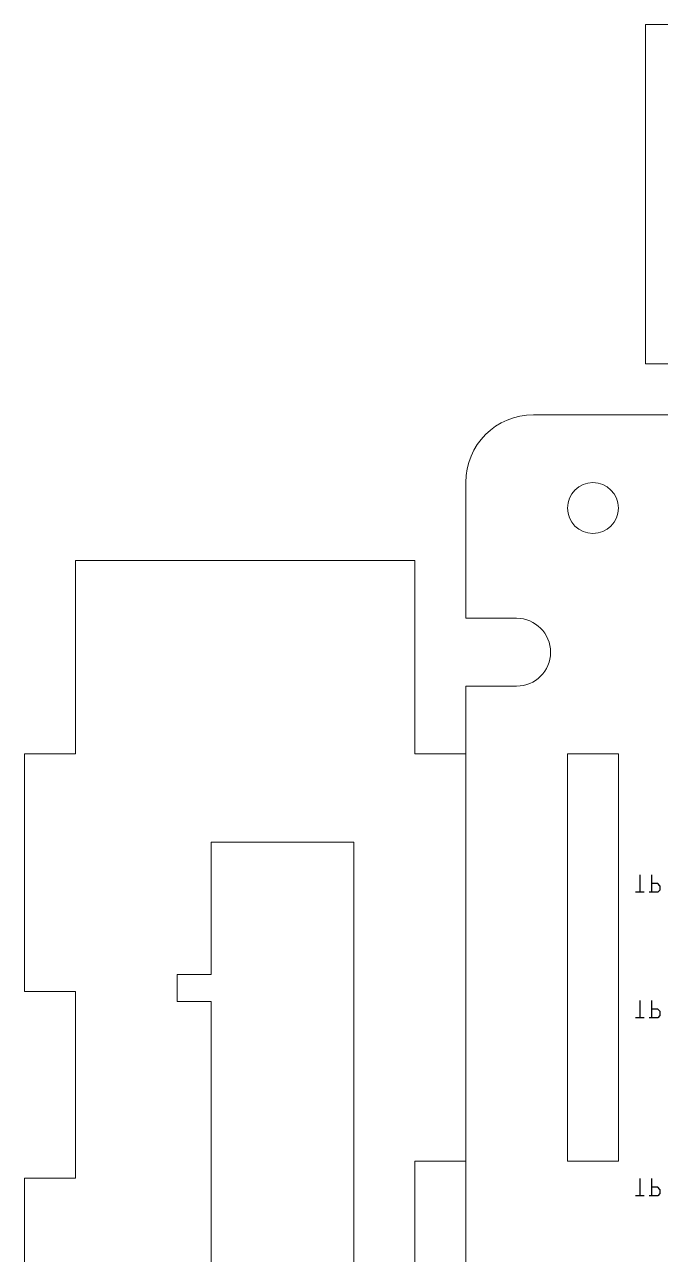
# Model space of a CAD drawing. Header units: millimetres. Extents: x -26 to 192, y -26 to 125.
# Drawn here: x -26 to 11.5, y 49.5 to 122 of the extents above; entities that cross this region are included whole.
import ezdxf

# ---------------------------------------------------------------- set-up
doc = ezdxf.new("R2010")
doc.units = ezdxf.units.MM
doc.layers.get('0').update_dxf_attribs({"linetype": 'CONTINUOUS', "lineweight": 0})
doc.layers.add('power_silk', color=7, linetype='CONTINUOUS')

msp = doc.modelspace()

# ---------------------------------------------------------------- linework, layer by layer
at = {"color": 5}
for p, q in [((22, 122), (10.6, 122)), ((10.6, 102), (10.6, 122)), ((22, 102), (10.6, 102)), ((79, 99), (4, 99)), ((0, 95), (0, 87)), ((-23, 79), (-23, 90.4)), ((-23, 90.4), (-3, 90.4)), ((-3, 79), (-3, 90.4)), ((0, 87), (3, 87)), ((5, 85), (5, 85)), ((3, 83), (0, 83)), ((0, 83), (0, 16)), ((-23, 79), (-26, 79)), ((-26, 65), (-26, 79)), ((0, 79), (-3, 79)), ((6, 79), (9, 79)), ((6, 55), (6, 79)), ((9, 79), (9, 55)), ((-6.6, 73.8), (-15, 73.8)), ((-15, 73.8), (-15, 66)), ((-6.6, 22), (-6.6, 73.8)), ((-15, 66), (-17, 66)), ((-17, 66), (-17, 64.4)), ((-26, 65), (-23, 65)), ((-23, 65), (-23, 54)), ((-17, 64.4), (-15, 64.4)), ((-15, 64.4), (-15, 48)), ((-3, 45), (-3, 55)), ((-3, 55), (0, 55)), ((9, 55), (6, 55)), ((-23, 54), (-26, 54)), ((-26, 45), (-26, 54))]:
    msp.add_line(p, q, dxfattribs=at)
msp.add_circle((7.5, 93.5), 1.5, dxfattribs=at)
for centre, radius, start, end in [((4, 95), 4, 90, 180), ((3, 85), 2, 0, 90), ((3, 85), 2, 270, 0)]:
    msp.add_arc(centre, radius, start, end, dxfattribs=at)
at = {"layer": 'power_silk', "color": 1}
for points in [[(10.254006, 71.870094), (10.254006, 70.854094)], [(10.940159, 71.870094), (10.940159, 70.854094)], [(11.447806, 71.235094), (11.321159, 71.362094), (10.940159, 71.362094)], [(11.447806, 71.235094), (11.447806, 70.981094)], [(10.508006, 70.854094), (10.000006, 70.854094)], [(11.321159, 70.854094), (10.812806, 70.854094)], [(11.447806, 70.981094), (11.321159, 70.854094)], [(10.254006, 64.470228), (10.254006, 63.454228)], [(10.940159, 64.470228), (10.940159, 63.454228)], [(11.447806, 63.835228), (11.321159, 63.962228), (10.940159, 63.962228)], [(11.447806, 63.835228), (11.447806, 63.581228)], [(10.508006, 63.454228), (10.000006, 63.454228)], [(11.321159, 63.454228), (10.812806, 63.454228)], [(11.447806, 63.581228), (11.321159, 63.454228)], [(10.254006, 53.97015), (10.254006, 52.95415)], [(10.940159, 53.97015), (10.940159, 52.95415)], [(10.508006, 52.95415), (10.000006, 52.95415)], [(11.321159, 52.95415), (10.812806, 52.95415)], [(11.447806, 53.33515), (11.321159, 53.462503), (10.940159, 53.462503)], [(11.447806, 53.08115), (11.321159, 52.95415)], [(11.447806, 53.33515), (11.447806, 53.08115)]]:
    msp.add_lwpolyline(points, dxfattribs=at)

doc.saveas('drawing.dxf')
